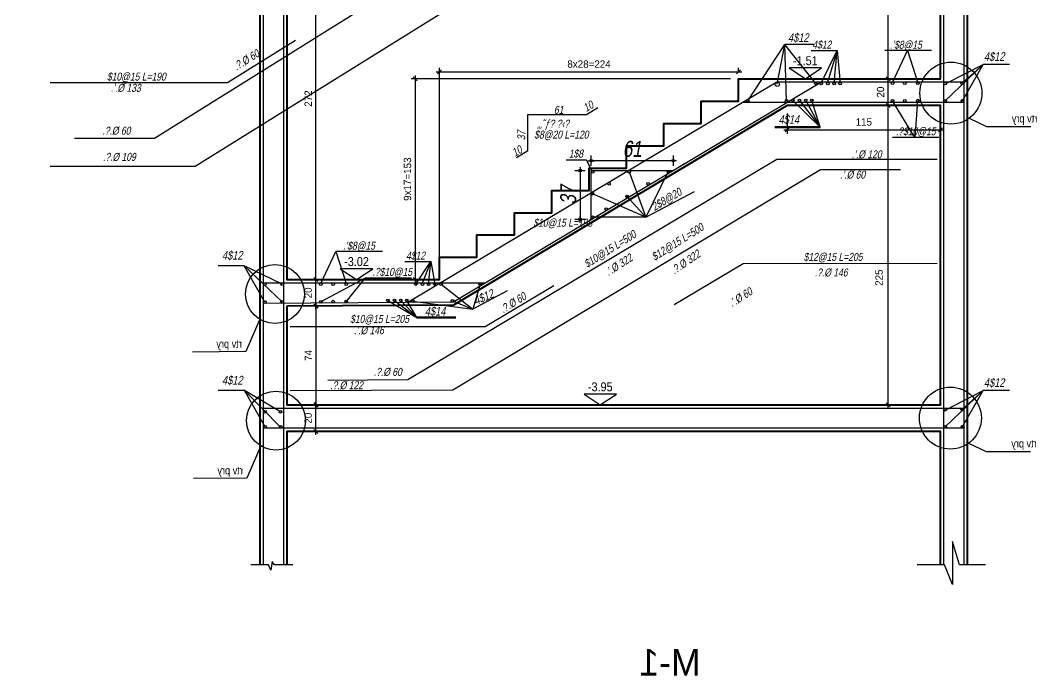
# Model space of a CAD drawing. Header units: inches. Extents: x -5298 to 11252, y 8210 to 22495.
# Drawn here: x 7328 to 8090, y 15008 to 15499 of the extents above; entities that cross this region are included whole.
import ezdxf
from ezdxf.enums import TextEntityAlignment as Align

# ---------------------------------------------------------------- set-up
doc = ezdxf.new("R2010")
doc.units = ezdxf.units.IN
doc.header["$LTSCALE"] = 11
doc.header["$MEASUREMENT"] = 0
doc.linetypes.add('DASHDOT2', pattern=[0.5, 0.25, -0.125, 0, -0.125])
doc.layers.get('Defpoints').update_dxf_attribs({"color": 40})
for name, color, linetype in [('BAR', 6, 'Continuous'), ('break', 1, 'Continuous'), ('C-TEXT3', 3, 'Continuous'), ('dim', 3, 'Continuous'), ('dim-50-v', 2, 'Continuous'), ('DIM_50', 3, 'Continuous'), ('ENG_level', 1, 'DASHDOT2'), ('iron-txt', 3, 'Continuous'), ('IRON6', 6, 'Continuous'), ('otm-text', 1, 'Continuous'), ('P-lines', 3, 'Continuous'), ('STAM', 1, 'Continuous'), ('TEXT3', 3, 'Continuous')]:
    doc.layers.add(name, color=color, linetype=linetype)
doc.layers.add('W', color=1, linetype='Continuous', lineweight=50)
doc.layers.add('W-Conc', color=3, linetype='Continuous', lineweight=40)
doc.styles.add('danmm', font='danmm.shx', dxfattribs={"width": 0.9})
doc.styles.add('H-it', font='HEB', dxfattribs={"width": 0.8, "oblique": 10})
doc.styles.add('HEBREW', font='hebtxt-weld.shx', dxfattribs={"width": 0.8, "oblique": 12})
doc.styles.add('HEBTXT', font='hebtxt-weld.shx')
doc.styles.add('ROMANS', font='romans')
doc.styles.add('SIVAN-M', font='sivan_m.shx')
doc.styles.add('tecno', font='techno_m')
doc.dimstyles.new('1-50-work', dxfattribs={"dimtxt": 12, "dimasz": 0.2, "dimexe": 0, "dimexo": 0, "dimgap": 2, "dimtad": 0, "dimdec": 0, "dimdsep": 46, "dimtxsty": 'H-it', "dimblk1": 'D20', "dimblk2": 'D20', "dimsah": 1, "dimcen": 0, "dimse1": 1, "dimse2": 1, "dimclrd": 256, "dimclrt": 256, "dimadec": 0, "dimazin": 0, "dimtfac": 1, "dimtdec": 0, "dimtmove": 2, "dimatfit": 3, "dimldrblk": 'D20', "dimfxl": 1, "dimtvp": 0.733333, "dimtolj": 1, "dimarcsym": 0})
doc.dimstyles.new('25', dxfattribs={"dimtxt": 5.5, "dimasz": 3, "dimexe": 3, "dimexo": 6, "dimgap": 3, "dimtad": 1, "dimdec": 0, "dimrnd": 0.5, "dimdsep": 46, "dimtxsty": 'HEBTXT', "dimblk1": 'OBLIQUE', "dimblk2": 'OBLIQUE', "dimsah": 1, "dimcen": 1, "dimdle": 2.5, "dimclre": 9, "dimclrt": 3, "dimadec": 0, "dimazin": 0, "dimtfac": 1, "dimtdec": 0, "dimtix": 1, "dimtmove": 2, "dimatfit": 3, "dimldrblk": 'OBLIQUE', "dimfxl": 1, "dimtolj": 1, "dimarcsym": 0})

# ---------------------------------------------------------------- blocks, each defined once
blk = doc.blocks.new('_OBLIQUE')
at = {"color": 0, "linetype": 'ByBlock'}
blk.add_line((-0.5, -0.5), (0.5, 0.5), dxfattribs=at)
blk = doc.blocks.new('*D1024')
at = {"layer": 'Defpoints', "color": 0, "ltscale": 5, "transparency": 16777216}
for p in [(7978, 15435.51, -0.31), (7979.14, 15435.51), (7999.34, 15210.97, -0.31)]:
    blk.add_point(p, dxfattribs=at)
at = {"layer": 'dim-50-v', "color": 0, "lineweight": -2, "ltscale": 5, "transparency": 16777216}
blk.add_line((7979.14, 15208.47), (7979.14, 15438.01), dxfattribs=at)
at = {"layer": 'dim-50-v', "color": 9, "lineweight": -2, "ltscale": 5, "transparency": 16777216}
for p, q in [((7984, 15435.51), (7982.14, 15435.51)), ((7993.34, 15210.97), (7976.14, 15210.97))]:
    blk.add_line(p, q, dxfattribs=at)
at = {"layer": 'dim-50-v', "color": 0, "lineweight": -2, "ltscale": 5, "transparency": 16777216, "xscale": 3, "yscale": 3, "zscale": 3}
for p, rotation in [((7979.14, 15435.51), 90), ((7979.14, 15210.97), 270)]:
    blk.add_blockref('_OBLIQUE', p, dxfattribs=dict(at, rotation=rotation))
at = {"layer": 'dim-50-v', "color": 3, "ltscale": 5, "transparency": 16777216, "insert": (7972.25, 15306.35), "char_height": 5.5, "attachment_point": 5, "rotation": 90, "style": 'HEBTXT'}
blk.add_mtext('\\A1;225', dxfattribs=at)
blk = doc.blocks.new('*D994')
at = {"layer": 'Defpoints', "color": 0, "ltscale": 5, "transparency": 16777216}
for p in [(7978.36, 15455.54, -0.31), (7979.14, 15455.54), (7978, 15435.51, -0.31)]:
    blk.add_point(p, dxfattribs=at)
at = {"layer": 'dim-50-v', "color": 0, "lineweight": -2, "ltscale": 5, "transparency": 16777216}
blk.add_line((7979.14, 15433.01), (7979.14, 15458.04), dxfattribs=at)
at = {"layer": 'dim-50-v', "color": 9, "lineweight": -2, "ltscale": 5, "transparency": 16777216}
for p, q in [((7984.36, 15455.54), (7982.14, 15455.54)), ((7984, 15435.51), (7982.14, 15435.51))]:
    blk.add_line(p, q, dxfattribs=at)
at = {"layer": 'dim-50-v', "color": 0, "lineweight": -2, "ltscale": 5, "transparency": 16777216, "xscale": 3, "yscale": 3, "zscale": 3}
for p, rotation in [((7979.14, 15455.54), 90), ((7979.14, 15435.51), 270)]:
    blk.add_blockref('_OBLIQUE', p, dxfattribs=dict(at, rotation=rotation))
at = {"layer": 'dim-50-v', "color": 3, "ltscale": 5, "transparency": 16777216, "insert": (7973.39, 15445.53), "char_height": 5.5, "attachment_point": 5, "rotation": 90, "style": 'HEBTXT'}
blk.add_mtext('\\A1;20', dxfattribs=at)
blk = doc.blocks.new('*D995')
at = {"layer": 'Defpoints', "color": 0, "ltscale": 5, "transparency": 16777216}
for p in [(7979, 15866.47, -0.31), (7979.14, 15866.47), (7978.36, 15455.54, -0.31)]:
    blk.add_point(p, dxfattribs=at)
at = {"layer": 'dim-50-v', "color": 0, "lineweight": -2, "ltscale": 5, "transparency": 16777216}
blk.add_line((7979.14, 15453.04), (7979.14, 15868.97), dxfattribs=at)
at = {"layer": 'dim-50-v', "color": 9, "lineweight": -2, "ltscale": 5, "transparency": 16777216}
for p, q in [((7985, 15866.47), (7982.14, 15866.47)), ((7984.36, 15455.54), (7982.14, 15455.54))]:
    blk.add_line(p, q, dxfattribs=at)
at = {"layer": 'dim-50-v', "color": 0, "lineweight": -2, "ltscale": 5, "transparency": 16777216, "xscale": 3, "yscale": 3, "zscale": 3}
for p, rotation in [((7979.14, 15866.47), 90), ((7979.14, 15455.54), 270)]:
    blk.add_blockref('_OBLIQUE', p, dxfattribs=dict(at, rotation=rotation))
at = {"layer": 'dim-50-v', "color": 3, "ltscale": 5, "transparency": 16777216, "insert": (7973.39, 15661.01), "char_height": 5.5, "attachment_point": 5, "rotation": 90, "style": 'HEBTXT'}
blk.add_mtext('\\A1;411', dxfattribs=at)
blk = doc.blocks.new('MF1')
blk.add_lwpolyline([(30, 20), (0, 0), (-30, 20)], close=True)
at = {"style": 'ROMANS'}
blk.add_attdef('0', text='', height=6, dxfattribs=at).set_placement((0, 25), align=Align.CENTER)
blk = doc.blocks.new('*D1001')
at = {"layer": 'Defpoints', "color": 0, "ltscale": 5, "transparency": 16777216}
for p in [(7548.56, 15210.97, -0.31), (7549.97, 15210.97), (7548.56, 15190.97, -0.25)]:
    blk.add_point(p, dxfattribs=at)
at = {"layer": 'dim-50-v', "color": 0, "lineweight": -2, "ltscale": 5, "transparency": 16777216}
blk.add_line((7549.97, 15188.47), (7549.97, 15213.47), dxfattribs=at)
at = {"layer": 'dim-50-v', "color": 9, "lineweight": -2, "ltscale": 5, "transparency": 16777216}
for p, q in [((7554.56, 15210.97), (7552.97, 15210.97)), ((7554.56, 15190.97), (7552.97, 15190.97))]:
    blk.add_line(p, q, dxfattribs=at)
at = {"layer": 'dim-50-v', "color": 0, "lineweight": -2, "ltscale": 5, "transparency": 16777216, "xscale": 3, "yscale": 3, "zscale": 3}
for p, rotation in [((7549.97, 15210.97), 90), ((7549.97, 15190.97), 270)]:
    blk.add_blockref('_OBLIQUE', p, dxfattribs=dict(at, rotation=rotation))
at = {"layer": 'dim-50-v', "color": 3, "ltscale": 5, "transparency": 16777216, "insert": (7544.22, 15200.97), "char_height": 5.5, "attachment_point": 5, "rotation": 90, "style": 'HEBTXT'}
blk.add_mtext('\\A1;20', dxfattribs=at)
blk = doc.blocks.new('*D1002')
at = {"layer": 'Defpoints', "color": 0, "ltscale": 5, "transparency": 16777216}
for p in [(7549.86, 15285.01, -0.31), (7550.18, 15285.01), (7548.56, 15210.97, -0.31)]:
    blk.add_point(p, dxfattribs=at)
at = {"layer": 'dim-50-v', "color": 0, "lineweight": -2, "ltscale": 5, "transparency": 16777216}
blk.add_line((7550.18, 15208.47), (7550.18, 15287.51), dxfattribs=at)
at = {"layer": 'dim-50-v', "color": 9, "lineweight": -2, "ltscale": 5, "transparency": 16777216}
for p, q in [((7555.86, 15285.01), (7553.18, 15285.01)), ((7554.56, 15210.97), (7553.18, 15210.97))]:
    blk.add_line(p, q, dxfattribs=at)
at = {"layer": 'dim-50-v', "color": 0, "lineweight": -2, "ltscale": 5, "transparency": 16777216, "xscale": 3, "yscale": 3, "zscale": 3}
for p, rotation in [((7550.18, 15285.01), 90), ((7550.18, 15210.97), 270)]:
    blk.add_blockref('_OBLIQUE', p, dxfattribs=dict(at, rotation=rotation))
at = {"layer": 'dim-50-v', "color": 3, "ltscale": 5, "transparency": 16777216, "insert": (7544.43, 15247.99), "char_height": 5.5, "attachment_point": 5, "rotation": 90, "style": 'HEBTXT'}
blk.add_mtext('\\A1;74', dxfattribs=at)
blk = doc.blocks.new('*D1003')
at = {"layer": 'Defpoints', "color": 0, "ltscale": 5, "transparency": 16777216}
for p in [(7549.97, 15304.88, -0.31), (7549.97, 15304.88), (7549.86, 15285.01, -0.31)]:
    blk.add_point(p, dxfattribs=at)
at = {"layer": 'dim-50-v', "color": 0, "lineweight": -2, "ltscale": 5, "transparency": 16777216}
blk.add_line((7549.97, 15282.51), (7549.97, 15307.38), dxfattribs=at)
at = {"layer": 'dim-50-v', "color": 9, "lineweight": -2, "ltscale": 5, "transparency": 16777216}
for p, q in [((7555.97, 15304.88), (7552.97, 15304.88)), ((7555.86, 15285.01), (7552.97, 15285.01))]:
    blk.add_line(p, q, dxfattribs=at)
at = {"layer": 'dim-50-v', "color": 0, "lineweight": -2, "ltscale": 5, "transparency": 16777216, "xscale": 3, "yscale": 3, "zscale": 3}
for p, rotation in [((7549.97, 15304.88), 90), ((7549.97, 15285.01), 270)]:
    blk.add_blockref('_OBLIQUE', p, dxfattribs=dict(at, rotation=rotation))
at = {"layer": 'dim-50-v', "color": 3, "ltscale": 5, "transparency": 16777216, "insert": (7544.22, 15294.95), "char_height": 5.5, "attachment_point": 5, "rotation": 90, "style": 'HEBTXT'}
blk.add_mtext('\\A1;20', dxfattribs=at)
blk = doc.blocks.new('*D1004')
at = {"layer": 'Defpoints', "color": 0, "ltscale": 5, "transparency": 16777216}
for p in [(7549.97, 15576.47), (7565.18, 15576.47, -0.31), (7549.97, 15304.88, -0.31)]:
    blk.add_point(p, dxfattribs=at)
at = {"layer": 'dim-50-v', "color": 9, "lineweight": -2, "ltscale": 5, "transparency": 16777216}
for p, q in [((7559.18, 15576.47), (7546.97, 15576.47)), ((7555.97, 15304.88), (7552.97, 15304.88))]:
    blk.add_line(p, q, dxfattribs=at)
at = {"layer": 'dim-50-v', "color": 0, "lineweight": -2, "ltscale": 5, "transparency": 16777216}
blk.add_line((7549.97, 15302.38), (7549.97, 15578.97), dxfattribs=at)
at = {"layer": 'dim-50-v', "color": 0, "lineweight": -2, "ltscale": 5, "transparency": 16777216, "xscale": 3, "yscale": 3, "zscale": 3}
for p, rotation in [((7549.97, 15576.47), 90), ((7549.97, 15304.88), 270)]:
    blk.add_blockref('_OBLIQUE', p, dxfattribs=dict(at, rotation=rotation))
at = {"layer": 'dim-50-v', "color": 3, "ltscale": 5, "transparency": 16777216, "insert": (7544.22, 15440.68), "char_height": 5.5, "attachment_point": 5, "rotation": 90, "style": 'HEBTXT'}
blk.add_mtext('\\A1;272', dxfattribs=at)
blk = doc.blocks.new('*D1012')
at = {"layer": 'Defpoints', "color": 0, "ltscale": 5, "transparency": 16777216}
for p in [(7866.8, 15460.75), (7866.8, 15455.54, -0.31), (7642.8, 15304.88, -0.31)]:
    blk.add_point(p, dxfattribs=at)
at = {"layer": 'dim-50-v', "color": 9, "lineweight": -2, "ltscale": 5, "transparency": 16777216}
for p, q in [((7642.8, 15310.88), (7642.8, 15463.75)), ((7866.8, 15461.54), (7866.8, 15463.75))]:
    blk.add_line(p, q, dxfattribs=at)
at = {"layer": 'dim-50-v', "color": 0, "lineweight": -2, "ltscale": 5, "transparency": 16777216}
blk.add_line((7640.3, 15460.75), (7869.3, 15460.75), dxfattribs=at)
at = {"layer": 'dim-50-v', "color": 0, "lineweight": -2, "ltscale": 5, "transparency": 16777216, "xscale": 3, "yscale": 3, "zscale": 3, "rotation": 180}
blk.add_blockref('_OBLIQUE', (7642.8, 15460.75), dxfattribs=at)
at = {"layer": 'dim-50-v', "color": 0, "lineweight": -2, "ltscale": 5, "transparency": 16777216, "xscale": 3, "yscale": 3, "zscale": 3}
blk.add_blockref('_OBLIQUE', (7866.8, 15460.75), dxfattribs=at)
at = {"layer": 'dim-50-v', "color": 3, "ltscale": 5, "transparency": 16777216, "insert": (7754.8, 15466.5), "char_height": 5.5, "attachment_point": 5, "style": 'HEBTXT'}
blk.add_mtext('\\A1;8x28=224', dxfattribs=at)
blk = doc.blocks.new('*D968')
at = {"layer": 'Defpoints', "color": 0, "ltscale": 5, "transparency": 16777216}
for p in [(7866.8, 15455.54, -0.31), (7624.45, 15304.88), (7642.8, 15304.88, -0.31)]:
    blk.add_point(p, dxfattribs=at)
at = {"layer": 'dim-50-v', "color": 9, "lineweight": -2, "ltscale": 5, "transparency": 16777216}
for p, q in [((7860.8, 15455.54), (7621.45, 15455.54)), ((7636.8, 15304.88), (7621.45, 15304.88))]:
    blk.add_line(p, q, dxfattribs=at)
at = {"layer": 'dim-50-v', "color": 0, "lineweight": -2, "ltscale": 5, "transparency": 16777216}
blk.add_line((7624.45, 15458.04), (7624.45, 15302.38), dxfattribs=at)
at = {"layer": 'dim-50-v', "color": 0, "lineweight": -2, "ltscale": 5, "transparency": 16777216, "xscale": 3, "yscale": 3, "zscale": 3}
for p, rotation in [((7624.45, 15455.54), 90), ((7624.45, 15304.88), 270)]:
    blk.add_blockref('_OBLIQUE', p, dxfattribs=dict(at, rotation=rotation))
at = {"layer": 'dim-50-v', "color": 3, "ltscale": 5, "transparency": 16777216, "insert": (7618.7, 15380.21), "char_height": 5.5, "attachment_point": 5, "rotation": 90, "style": 'HEBTXT'}
blk.add_mtext('\\A1;9x17=153', dxfattribs=at)
blk = doc.blocks.new('D20')
for p, q in [((12.5, 0), (-12.5, 0)), ((0, 19.2), (0, -19.2))]:
    blk.add_line(p, q)
blk.add_circle((0, 0), 5)
blk = doc.blocks.new('*D991')
at = {"layer": 'Defpoints', "color": 0, "linetype": 'Continuous', "transparency": 16777216}
for p in [(7756.49, 15394.09), (7756.49, 15386.74, -0.01), (7817.86, 15386.81, -0.01)]:
    blk.add_point(p, dxfattribs=at)
at = {"layer": 'dim-50-v', "lineweight": -2, "transparency": 16777216}
blk.add_line((7817.66, 15394.09), (7756.69, 15394.09), dxfattribs=at)
at = {"layer": 'dim-50-v', "linetype": 'Continuous', "lineweight": -2, "transparency": 16777216, "xscale": 0.2, "yscale": 0.2, "zscale": 0.2, "rotation": 180}
blk.add_blockref('D20', (7756.49, 15394.09), dxfattribs=at)
at = {"layer": 'dim-50-v', "linetype": 'Continuous', "lineweight": -2, "transparency": 16777216, "xscale": 0.2, "yscale": 0.2, "zscale": 0.2}
blk.add_blockref('D20', (7817.86, 15394.09), dxfattribs=at)
at = {"layer": 'dim-50-v', "linetype": 'Continuous', "transparency": 16777216, "insert": (7787.18, 15402.89), "char_height": 12, "attachment_point": 5, "style": 'H-it'}
blk.add_mtext('\\A1;61', dxfattribs=at)
blk = doc.blocks.new('*D992')
at = {"layer": 'Defpoints', "color": 0, "linetype": 'Continuous', "transparency": 16777216}
for p in [(7756.49, 15386.74, -0.01), (7748.08, 15350), (7756.37, 15350, -0.01)]:
    blk.add_point(p, dxfattribs=at)
at = {"layer": 'dim-50-v', "lineweight": -2, "transparency": 16777216}
blk.add_line((7748.08, 15386.54), (7748.08, 15350.2), dxfattribs=at)
at = {"layer": 'dim-50-v', "linetype": 'Continuous', "lineweight": -2, "transparency": 16777216, "xscale": 0.2, "yscale": 0.2, "zscale": 0.2}
for p, rotation in [((7748.08, 15386.74), 90), ((7748.08, 15350), 270)]:
    blk.add_blockref('D20', p, dxfattribs=dict(at, rotation=rotation))
at = {"layer": 'dim-50-v', "linetype": 'Continuous', "transparency": 16777216, "insert": (7739.28, 15368.37), "char_height": 12, "attachment_point": 5, "rotation": 90, "style": 'H-it'}
blk.add_mtext('\\A1;37', dxfattribs=at)
blk = doc.blocks.new('*D993')
at = {"layer": 'Defpoints', "color": 0, "ltscale": 5, "transparency": 16777216}
for p in [(7903.32, 15435.45, 0.01), (8018.32, 15435.45, 0.01), (8018.32, 15417.33)]:
    blk.add_point(p, dxfattribs=at)
at = {"layer": 'dim-50-v', "color": 9, "lineweight": -2, "ltscale": 5, "transparency": 16777216}
for p, q in [((7903.32, 15429.45), (7903.32, 15414.33)), ((8018.32, 15429.45), (8018.32, 15414.33))]:
    blk.add_line(p, q, dxfattribs=at)
at = {"layer": 'dim-50-v', "color": 0, "lineweight": -2, "ltscale": 5, "transparency": 16777216}
blk.add_line((7900.82, 15417.33), (8020.82, 15417.33), dxfattribs=at)
at = {"layer": 'dim-50-v', "color": 0, "lineweight": -2, "ltscale": 5, "transparency": 16777216, "xscale": 3, "yscale": 3, "zscale": 3, "rotation": 180}
blk.add_blockref('_OBLIQUE', (7903.32, 15417.33), dxfattribs=at)
at = {"layer": 'dim-50-v', "color": 0, "lineweight": -2, "ltscale": 5, "transparency": 16777216, "xscale": 3, "yscale": 3, "zscale": 3}
blk.add_blockref('_OBLIQUE', (8018.32, 15417.33), dxfattribs=at)
at = {"layer": 'dim-50-v', "color": 3, "ltscale": 5, "transparency": 16777216, "insert": (7960.82, 15423.08), "char_height": 5.5, "attachment_point": 5, "style": 'HEBTXT'}
blk.add_mtext('\\A1;115', dxfattribs=at)

msp = doc.modelspace()

# ---------------------------------------------------------------- linework, layer by layer
at = {"color": 2}
for points, elevation in [([(8039.84, 15425.97), (8052.92, 15419.77), (8086.16, 15419.77)], 0), ([(7508.03, 15275.14), (7497.43, 15250.89), (7457.38, 15250.56)], 0.01), ([(7508.82, 15180.22), (7498.23, 15155.97), (7458.17, 15155.63)], 0.01), ([(8039.43, 15182.25), (8052.5, 15176.05), (8085.75, 15176.05)], 0)]:
    msp.add_lwpolyline(points, dxfattribs=dict(at, elevation=elevation))
for centre, radius in [((8026.14, 15444.76, 0.01), 23.25), ((7519.31, 15294.1, 0.01), 22.06), ((7520.1, 15199.17, 0.01), 22.06), ((8025.73, 15201.04, 0.01), 23.25)]:
    msp.add_circle(centre, radius, dxfattribs=at)
at = {"layer": 'BAR', "linetype": 'Continuous'}
for p, q in [((8035.82, 16560.98, -0.18), (8035.82, 15090.97, -0.18)), ((8020.81, 15090.97, -0.3), (8020.81, 15884, -0.17)), ((7510.82, 15090.96, -0.3), (7510.82, 15593.97, -0.3)), ((7525.82, 15593.97, -0.31), (7525.82, 15090.96, -2.74))]:
    msp.add_line(p, q, dxfattribs=at)
at = {"layer": 'BAR'}
for points, elevation in [([(8005.79, 15715.79), (7917.08, 15715.79), (7429.03, 15410.77), (7369.03, 15410.77)], -0.3), ([(7350.81, 15389.92), (7459.61, 15389.92), (7949.4, 15694.94), (8009.4, 15694.94)], -0.3), ([(7350.8, 15452.78), (7483.69, 15452.78), (7534.63, 15484.5)], -0.3), ([(8015.82, 15394.99), (7895.5, 15394.99), (7618.95, 15229.65), (7558.95, 15229.29)], -0.01), ([(7530.73, 15221.62), (7652.63, 15222.35), (7928.44, 15387.48), (7988.44, 15387.5)], 0.32), ([(8015.82, 15316.93), (7870.25, 15316.82), (7818.75, 15286.03)], -0.24), ([(7530.8, 15269.73), (7677.03, 15269.75), (7728.36, 15300.46)], -0.31)]:
    msp.add_lwpolyline(points, dxfattribs=dict(at, elevation=elevation))
at = {"layer": 'BAR', "linetype": 'Continuous'}
for points, elevation in [([(7895.5, 15453.06), (7618.95, 15287.73)], -0.15), ([(7652.7, 15287.93), (7928.51, 15453.06)], 0), ([(8035.82, 15453.06), (7895.5, 15453.06)], -0.01), ([(7700.32, 15396.55), (7708.88, 15401.78), (7708.88, 15428.69), (7752.95, 15428.69), (7761.4, 15433.85)], -0.31), ([(7870.16, 15437.91), (8035.82, 15438.04)], -0.01), ([(7747.79, 15344.86), (7756.37, 15350), (7756.49, 15386.74), (7817.86, 15386.81), (7826.43, 15391.94)], -0.32), ([(7510.82, 15302.5), (7677.03, 15302.5)], -0.11), ([(7652.7, 15287.93), (7510.82, 15287.08)], -0.22)]:
    msp.add_lwpolyline(points, dxfattribs=dict(at, elevation=elevation))
at = {"layer": 'BAR', "linetype": 'Continuous', "elevation": -0.3}
msp.add_lwpolyline([(7510.82, 15208.47), (8035.82, 15208.47), (8035.82, 15193.47), (7510.82, 15193.47)], close=True, dxfattribs=at)
at = {"layer": 'break'}
for points, elevation in [([(8051.96, 15090.97), (8032.5, 15090.97), (8027.32, 15108.39), (8027.32, 15076.29), (8021.2, 15090.97), (8000.81, 15090.97)], -0.3), ([(7532.69, 15090.96), (7518.92, 15090.96), (7517.32, 15093.42), (7516.25, 15087.07), (7514.54, 15090.96), (7501.13, 15090.96)], -0.24)]:
    msp.add_lwpolyline(points, dxfattribs=dict(at, elevation=elevation))
at = {"layer": 'dim', "ltscale": 5, "elevation": -0.01}
msp.add_lwpolyline([(7866.8, 15453.06), (7866.69, 15453.06)], dxfattribs=at)
at = {"layer": 'IRON6'}
for centre, radius in [((7895.92, 15451.44, -0.31), 1.62), ((7924.89, 15452.06, 0), 1), ((7928.95, 15451.99, 0.28), 1), ((7933.87, 15451.98, 0.28), 1), ((7938.56, 15451.98, 0.28), 1), ((7943.08, 15451.99, 0.28), 1), ((7982.27, 15452.16, 0.09), 1), ((7991.47, 15452.18, 0.09), 1), ((8001.35, 15452.11, 0.09), 1), ((8021.81, 15451.9, 0.29), 1), ((8034.53, 15452.17, -0.02), 1), ((7873.76, 15438.91, -0.01), 1), ((7902.97, 15438.93, 0), 1), ((7907.65, 15439.31, -0.01), 1), ((7912.57, 15439.31, -0.01), 1), ((7917.26, 15439.31, -0.01), 1), ((7921.78, 15439.31, -0.01), 1), ((7982.27, 15439, -0.01), 1), ((7991.47, 15439.05, -0.01), 1), ((8001.35, 15439.11, -0.01), 1), ((8021.83, 15439.03, -0.01), 1), ((8034.8, 15439.04, -0.01), 1), ((7757.49, 15385.7, -0.31), 1), ((7784.9, 15385.77, -0.32), 1), ((7814.25, 15385.81, 0), 1), ((7769.78, 15376.73, -0.15), 1), ((7799.04, 15376.71, 0), 1), ((7757.43, 15369.35, -0.15), 1), ((7783.29, 15367.28, 0), 1), ((7767.54, 15357.82, 0), 1), ((7757.41, 15351.78, 0), 1), ((7511.8, 15301.5, -0.11), 1), ((7524.75, 15301.51, -0.11), 1), ((7553.73, 15301.5, -0.11), 1), ((7562.93, 15301.51, -0.11), 1), ((7572.81, 15301.45, -0.11), 1), ((7624.94, 15301.57, -0.14), 1), ((7629.86, 15301.56, -0.14), 1), ((7634.55, 15301.56, -0.14), 1), ((7639.07, 15301.57, -0.14), 1), ((7643.95, 15301.5, -0.31), 1), ((7673.12, 15301.39, 0), 1), ((7511.8, 15288.05, -0.22), 1), ((7524.8, 15288.16, -0.22), 1), ((7553.73, 15288.33, -0.22), 1), ((7562.93, 15288.39, -0.22), 1), ((7572.81, 15288.45, -0.22), 1), ((7603.97, 15289.32, -0.15), 1), ((7608.88, 15289.32, -0.15), 1), ((7613.58, 15289.32, -0.15), 1), ((7618.1, 15289.32, -0.15), 1), ((7622.63, 15288.75, -0.22), 1), ((7652.42, 15288.93, 0), 1), ((7511.88, 15205.76, -0.31), 1), ((7523.56, 15205.74, -0.31), 1), ((8021.77, 15207.33, 0.01), 1), ((8034.49, 15207.6, -0.3), 1), ((7511.87, 15194.43, -0.3), 1), ((7523.6, 15194.43, -0.3), 1), ((8021.79, 15194.46, -0.3), 1), ((8034.76, 15194.47, -0.3), 1)]:
    msp.add_circle(centre, radius, dxfattribs=at)
at = {"layer": 'STAM'}
for p, q in [((7873.76, 15438.91, -0.01), (7901.59, 15481.11, 0)), ((7895.92, 15451.44, -0.31), (7901.59, 15481.11, 0)), ((7924.89, 15452.06, 0), (7901.59, 15481.11, 0)), ((7923.3, 15481.11, 0), (7901.59, 15481.11, 0)), ((7902.97, 15438.93, 0), (7901.59, 15481.11, 0)), ((8011.69, 15476.76, -0.01), (7976.67, 15476.76, -0.01)), ((8021.83, 15439.03, -0.01), (8050.38, 15466.33, -0.02)), ((8022.24, 15451.88, 0.3), (8050.38, 15466.33, -0.02)), ((8034.53, 15452.17, -0.02), (8050.38, 15466.33, -0.02)), ((8034.7, 15438.88, -0.02), (8050.38, 15466.33, -0.02)), ((8069.97, 15466.33, -0.02), (8050.38, 15466.33, -0.02)), ((8017.08, 15411.49, -0.1), (7982.22, 15411.49, -0.1)), ((7814.13, 15386.05, -0.31), (7797.4, 15351.65, 0)), ((7797.4, 15351.65, 0), (7757.29, 15369.32, 0)), ((7783.2, 15367.43, 0), (7797.4, 15351.65, 0)), ((7600.07, 15326.1, -0.22), (7565.05, 15326.1, -0.22)), ((7524.76, 15301.53, -0.22), (7496.35, 15315.34, -0.22)), ((7511.8, 15288.05, -0.22), (7496.35, 15315.34, -0.22)), ((7621.77, 15306, -0.3), (7586.9, 15306, -0.3)), ((7643.95, 15301.5, -0.31), (7667.67, 15282.71, -0.22)), ((7673.11, 15301.5, -0.22), (7667.67, 15282.71, -0.22)), ((7693.46, 15296.51, -0.22), (7667.67, 15282.71, -0.22)), ((7622.63, 15288.75, -0.22), (7667.67, 15282.71, -0.22)), ((7652.41, 15289.04, -0.22), (7667.67, 15282.71, -0.22)), ((7523.56, 15205.74, -0.31), (7496.43, 15221.73, -0.31)), ((7511.87, 15194.43, -0.3), (7496.43, 15221.73, -0.31)), ((8021.79, 15194.46, -0.3), (8050.34, 15221.76, -0.31)), ((8022.2, 15207.31, 0.01), (8050.34, 15221.76, -0.31)), ((8034.49, 15207.6, -0.3), (8050.34, 15221.76, -0.31)), ((8034.66, 15194.31, -0.31), (8050.34, 15221.76, -0.31)), ((8069.93, 15221.76, -0.31), (8050.34, 15221.76, -0.31))]:
    msp.add_line(p, q, dxfattribs=at)
at = {"layer": 'STAM', "ltscale": 50}
for p, q in [((7982.27, 15452.64, -0.01), (7993.59, 15476.76, -0.01)), ((7993.59, 15476.76, -0.01), (8001.35, 15452.59, -0.01)), ((7999.15, 15411.49, -0.1), (7982.27, 15438.94, -0.01)), ((8001.19, 15438.98, -0.01), (7999.15, 15411.49, -0.1)), ((7553.73, 15301.98, -0.22), (7565.05, 15326.1, -0.22)), ((7565.05, 15326.1, -0.22), (7572.81, 15301.93, -0.22)), ((7586.9, 15306, -0.3), (7553.73, 15288.28, -0.22)), ((7572.65, 15288.32, -0.22), (7586.9, 15306, -0.3))]:
    msp.add_line(p, q, dxfattribs=at)
at = {"layer": 'STAM', "linetype": 'Continuous'}
for points, elevation in [([(7921.24, 15476.81), (7940.9, 15476.81)], -58220.35), ([(7928.87, 15452.16), (7940.9, 15476.81), (7943, 15452.17)], -0.03), ([(7938.49, 15452.16), (7940.9, 15476.81), (7933.46, 15452.16)], -0.03), ([(7907.65, 15439.31), (7928.02, 15419.3), (7921.78, 15439.31)], -0.03), ([(7907.65, 15439.31), (7928.02, 15419.3), (7921.78, 15439.31)], -0.03), ([(7912.57, 15439.31), (7928.02, 15419.3), (7921.78, 15439.31)], -0.03), ([(7917.39, 15439.23), (7928.02, 15419.3), (7921.78, 15439.31)], -0.03), ([(7757.49, 15385.7), (7752.8, 15394.54), (7737.75, 15394.54)], -0.31), ([(7784.87, 15385.73), (7797.4, 15351.65), (7833.96, 15370.95)], 0), ([(7797.4, 15351.65), (7757.41, 15351.78)], 0), ([(7616.61, 15318.51), (7636.27, 15318.51)], -0.16), ([(7624.94, 15301.57), (7636.27, 15318.51), (7639.07, 15301.57)], -0.16), ([(7634.55, 15301.56), (7636.27, 15318.51), (7629.52, 15301.56)], -0.16), ([(7603.97, 15289.32), (7625.57, 15276.52), (7618.1, 15289.32)], -0.17), ([(7603.97, 15289.32), (7625.57, 15276.52), (7618.1, 15289.32)], -0.17), ([(7608.88, 15289.32), (7625.57, 15276.52), (7618.1, 15289.32)], -0.17), ([(7613.71, 15289.24), (7625.57, 15276.52), (7618.1, 15289.32)], -0.17)]:
    msp.add_lwpolyline(points, dxfattribs=dict(at, elevation=elevation))
at = {"layer": 'STAM'}
for points, elevation in [([(7524.8, 15288.16), (7496.35, 15315.34), (7476.77, 15315.34)], -0.22), ([(7523.51, 15194.27), (7496.43, 15221.73), (7476.85, 15221.73)], -0.31)]:
    msp.add_lwpolyline(points, dxfattribs=dict(at, elevation=elevation))
at = {"layer": 'W', "ltscale": 5}
for points, elevation in [([(7928.02, 15419.3), (7894.13, 15419.3)], -0.03), ([(7625.57, 15276.52), (7654.91, 15276.52)], 0.02)]:
    msp.add_lwpolyline(points, dxfattribs=dict(at, elevation=elevation))
at = {"layer": 'W-Conc', "ltscale": 5}
for points, elevation in [([(8038.31, 16560.98), (8038.32, 15090.97)], -0.3), ([(7528.32, 15576.47), (7528.32, 15304.88), (7642.8, 15304.88), (7642.8, 15321.62), (7670.8, 15321.62), (7670.8, 15338.36), (7698.8, 15338.36), (7698.8, 15355.1), (7726.8, 15355.1), (7726.8, 15371.84), (7754.8, 15371.84), (7754.8, 15388.58), (7782.8, 15388.58), (7782.8, 15405.32), (7810.8, 15405.32), (7810.8, 15422.06), (7838.8, 15422.06), (7838.8, 15438.8), (7866.8, 15438.8), (7866.8, 15455.54), (8018.32, 15455.54), (8018.32, 15866.47)], -0.3), ([(7508.32, 15090.97), (7508.32, 15576.47), (7328.41, 15576.47), (7328.41, 15606.47), (7348.41, 15606.47), (7348.41, 15596.47), (7452.42, 15596.47)], -0.3), ([(7528.32, 15284.88), (7528.32, 15210.97), (8018.32, 15210.97), (8018.32, 15435.54), (7903.32, 15435.45), (7653.09, 15285.63), (7528.32, 15284.88)], -0.3), ([(8018.32, 15090.97), (8018.32, 15190.97), (7528.32, 15190.97), (7528.32, 15090.97)], -0.24)]:
    msp.add_lwpolyline(points, dxfattribs=dict(at, elevation=elevation))

# ---------------------------------------------------------------- block references
at = {"layer": 'P-lines', "color": 3}
ref = msp.add_blockref('MF1', (7916.98, 15455.54, -0.3), dxfattribs=dict(at, xscale=-0.4065600000089035, yscale=0.4065600000089035, zscale=0.4065600000089035))
ref.add_attrib('-3.25', '-1.51', dxfattribs={"layer": 'otm-text', "height": 6.75, "style": 'danmm', "width": 0.9}).set_placement((7916.98, 15465.71, -0.3), align=Align.CENTER)
ref = msp.add_blockref('MF1', (7580.48, 15304.88, -0.3), dxfattribs=dict(at, xscale=-0.4065600000089035, yscale=0.4065600000089035, zscale=0.4065600000089035))
ref.add_attrib('-3.25', '-3.02', dxfattribs={"layer": 'otm-text', "height": 6.75, "style": 'danmm', "width": 0.9}).set_placement((7580.48, 15315.05, -0.3), align=Align.CENTER)
ref = msp.add_blockref('MF1', (7763.23, 15210.97, -0.3), dxfattribs=dict(at, xscale=-0.4065600000089035, yscale=0.4065600000089035, zscale=0.4065600000089035))
ref.add_attrib('-3.25', '-3.95', dxfattribs={"layer": 'otm-text', "height": 6.75, "style": 'danmm', "width": 0.9}).set_placement((7763.23, 15221.13, -0.3), align=Align.CENTER)

# ---------------------------------------------------------------- texts
at = {"layer": 'C-TEXT3', "style": 'HEBREW', "oblique": 12, "width": 0.8}
for s, rotation, p in [('.%%154.%%129 60', 31.68211, (7508.32, 15472.7, -0.31)), ('$12@15 L=500', 32.19573, (7841.43, 15342.42, -0.3)), ('$10@15 L=500', 32.19573, (7790.78, 15337.06, -0.01)), ('.’.%%129 322', 32.76186, (7788.17, 15319.56)), ('.%%154.%%129 322', 34.58301, (7839, 15322.6, -0.31)), ('.%%154.%%129 60', 31.68211, (7708.36, 15290.57)), ('.’.%%129 60', 32.19573, (7877.98, 15294.22, -0.31))]:
    msp.add_text(s, height=6, rotation=rotation, dxfattribs=at).set_placement(p, align=Align.RIGHT)
for s, p in [('$10@15 L=190', (7437.51, 15454.14, -0.31)), ('.’.%%129 133', (7418.67, 15445.73, -0.62)), ('.%%154.%%129 60', (7410.99, 15413.58, -0.31)), ('.’.%%129 120', (7974.16, 15395.84, -0.3)), ('.%%154.%%129 109', (7414.94, 15393.93, -0.31)), ('.’.%%129 60', (7961.87, 15380.63, -0.31)), ('$10@15 L=195', (7757.19, 15344.57, -0.31)), ('$12@15 L=205', (7959.87, 15318.93, -0.31)), ('.%%154.%%129 146', (7948.63, 15307.25, -0.31)), ('$10@15 L=205', (7619.82, 15272.35, -0.81)), ('.’.%%129 146', (7600.98, 15263.93, -1.12)), ('.%%154.%%129 60', (7614.43, 15232.72, -0.24)), ('.%%154.%%129 122', (7585.31, 15222.65, 0.32))]:
    msp.add_text(s, height=6, dxfattribs=at).set_placement(p, align=Align.RIGHT)
at = {"layer": 'DIM_50', "style": 'tecno', "text_generation_flag": 2}
for p in [(8090.88, 15422.77, 0.01), (7494.49, 15253.76, 0.01), (8090.47, 15179.05, 0.01), (7495.28, 15158.84, 0.01)]:
    msp.add_text('rtv pry', height=6, dxfattribs=at).set_placement(p)
at = {"layer": 'ENG_level', "style": 'SIVAN-M', "text_generation_flag": 2}
msp.add_text('M-1', height=20, rotation=359.99928, dxfattribs=at).set_placement((7838.5, 15007.87, 4.01))
at = {"layer": 'iron-txt', "style": 'HEBREW', "oblique": 12, "width": 0.8}
for s, p in [('4$12', (7903.98, 15483.14, 0)), ('4$12', (8050.84, 15468.94, -0.02)), ('4$14', (7896.87, 15421.75, -55346.06)), ('4$12', (7479.55, 15319.84, -0.23)), ('4$14', (7631.65, 15277.95)), ('4$12', (7479.63, 15226.22, -0.32)), ('4$12', (8050.8, 15224.37, -0.31))]:
    msp.add_text(s, height=6.5, dxfattribs=at).set_placement(p)
msp.add_text('4$12', height=6.5, rotation=23.89724, dxfattribs=at).set_placement((7670.06, 15285.62, -0.22))
at = {"layer": 'TEXT3', "style": 'HEBREW', "oblique": 12, "width": 0.8}
for s, height, p in [('4$12', 6, (7922.2, 15478.16, -58220.36)), ('61', 6.02, (7728.48, 15429.19, -0.31)), ('„‚˜ƒ\x8e \x8c‹\x8c', 6.02, (7715.92, 15418.83, -0.31)), ('$8@20 L=120', 6.0201, (7713.7, 15410.63, -0.31)), ('1$8', 6.02, (7739.62, 15396.41, -0.31)), ('4$12', 6, (7617.57, 15319.86, -0.17))]:
    msp.add_text(s, height=height, dxfattribs=at).set_placement(p)
for s, p in [('.’$8@15', (7992.32, 15480.64, -0.01)), ('.%%154$10@15', (7999.75, 15415.75, -154209.49)), ('.’$8@15', (7582.3, 15329.98, -0.22)), ('.%%154$10@15', (7607.28, 15310.3, -154209.48))]:
    msp.add_text(s, height=6, dxfattribs=at).set_placement(p, align=Align.MIDDLE)
for s, rotation, p in [('10', 30.48458, (7752.67, 15430.49, -0.31)), ('37', 90, (7707.01, 15409.45, -0.31)), ('10', 30.48458, (7699.23, 15396.9, -0.31)), ('2$8@20', 30.76957, (7803.93, 15356.3, 0))]:
    msp.add_text(s, height=6.02, rotation=rotation, dxfattribs=at).set_placement(p)

# ---------------------------------------------------------------- dimensions: what is measured, and where the dimension line sits
at = {"layer": 'dim-50-v', "ltscale": 5}
for base, p1, p2, picture, middle in [((7979.14, 15866.47, 0.01), (7978.36, 15455.54, -0.3), (7979, 15866.47, -0.3), '*D995', (7973.39, 15661.01, 0.01)), ((7549.97, 15576.47, 0.01), (7549.97, 15304.88, -0.3), (7565.18, 15576.47, -0.3), '*D1004', (7544.22, 15440.68, 0.01)), ((7979.14, 15455.54, 0.01), (7978, 15435.51, -0.3), (7978.36, 15455.54, -0.3), '*D994', (7973.39, 15445.53, 0.01)), ((7549.97, 15304.88, 0.01), (7549.86, 15285.01, -0.3), (7549.97, 15304.88, -0.3), '*D1003', (7544.22, 15294.95, 0.01)), ((7550.18, 15285.01, 0.01), (7548.56, 15210.97, -0.3), (7549.86, 15285.01, -0.3), '*D1002', (7544.43, 15247.99, 0.01)), ((7549.97, 15210.97, 0.01), (7548.56, 15190.97, -0.24), (7548.56, 15210.97, -0.3), '*D1001', (7544.22, 15200.97, 0.01))]:
    dim = msp.add_linear_dim(base=base, p1=p1, p2=p2, angle=90, dimstyle='25', dxfattribs=at)
    dim.commit()
    dim.dimension.update_dxf_attribs({"geometry": picture, "text_midpoint": middle})
dim = msp.add_linear_dim(base=(7866.8, 15460.75, 0.01), p1=(7642.8, 15304.88, -0.3), p2=(7866.8, 15455.54, -0.3), text='8x28=224', dimstyle='25', dxfattribs=at)
dim.commit()
dim.dimension.update_dxf_attribs({"geometry": '*D1012', "text_midpoint": (7754.8, 15466.5, 0.01)})
dim = msp.add_linear_dim(base=(7624.45, 15304.88, 0.01), p1=(7866.8, 15455.54, -0.3), p2=(7642.8, 15304.88, -0.3), angle=90, text='9x17=153', dimstyle='25', dxfattribs=at)
dim.commit()
dim.dimension.update_dxf_attribs({"geometry": '*D968', "text_midpoint": (7618.7, 15380.21, 0.01)})
dim = msp.add_linear_dim(base=(8018.32, 15417.33, -0.31), p1=(7903.32, 15435.45, -0.3), p2=(8018.32, 15435.45, -0.3), dimstyle='25', dxfattribs=at)
dim.commit()
dim.dimension.update_dxf_attribs({"geometry": '*D993', "text_midpoint": (7960.82, 15423.08, -0.31)})
dim = msp.add_linear_dim(base=(7979.14, 15435.51, 0.01), p1=(7999.34, 15210.97, -0.3), p2=(7978, 15435.51, -0.3), angle=90, dimstyle='25', dxfattribs=at)
dim.commit()
dim.dimension.update_dxf_attribs({"geometry": '*D1024', "text_midpoint": (7972.25, 15306.35, 0.01), "dimtype": 160})
at = {"layer": 'dim-50-v', "linetype": 'Continuous'}
dim = msp.add_linear_dim(base=(7756.49, 15394.09, -0.31), p1=(7817.86, 15386.81, -0.32), p2=(7756.49, 15386.74, -0.32), dimstyle='1-50-work', dxfattribs=at)
dim.commit()
dim.dimension.update_dxf_attribs({"geometry": '*D991', "text_midpoint": (7787.18, 15402.89, -0.31)})
dim = msp.add_linear_dim(base=(7748.08, 15350, -0.31), p1=(7756.49, 15386.74, -0.32), p2=(7756.37, 15350, -0.32), angle=90, dimstyle='1-50-work', dxfattribs=at)
dim.commit()
dim.dimension.update_dxf_attribs({"geometry": '*D992', "text_midpoint": (7739.28, 15368.37, -0.31)})

doc.saveas('drawing.dxf')
